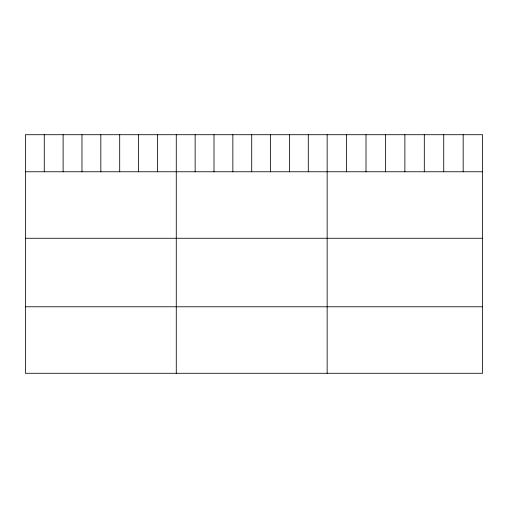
<?xml version="1.0" encoding="UTF-8"?>
<svg xmlns="http://www.w3.org/2000/svg" width="508" height="508" viewBox="0 0 508 508"><rect width="100%" height="100%" fill="white"/><g stroke="black" fill="none" stroke-linecap="round" stroke-linejoin="round"><path stroke-width="0.76" d="M482.6 171.768L482.6 373.285L25.4 373.285L25.4 134.715L482.6 134.715L482.6 171.768L25.4 171.768M25.4 238.265L482.6 238.265M25.4 306.781L482.6 306.781M463.169 134.715L463.169 171.768M443.738 134.715L443.738 171.768M424.307 134.715L424.307 171.768M404.876 134.715L404.876 171.768M385.445 134.715L385.445 171.768M366.014 134.715L366.014 171.768M346.583 134.715L346.583 171.768M327.152 134.715L327.152 373.285M308.293 134.715L308.293 171.768M289.433 134.715L289.433 171.768M270.574 134.715L270.574 171.768M251.714 134.715L251.714 171.768M232.855 134.715L232.855 171.768M213.995 134.715L213.995 171.768M195.136 134.715L195.136 171.768M176.276 134.715L176.276 373.285M157.417 134.715L157.417 171.768M138.557 134.715L138.557 171.768M119.698 134.715L119.698 171.768M100.838 134.715L100.838 171.768M81.978 134.715L81.978 171.768M63.119 134.715L63.119 171.768M44.26 134.715L44.26 171.768"/></g></svg>
